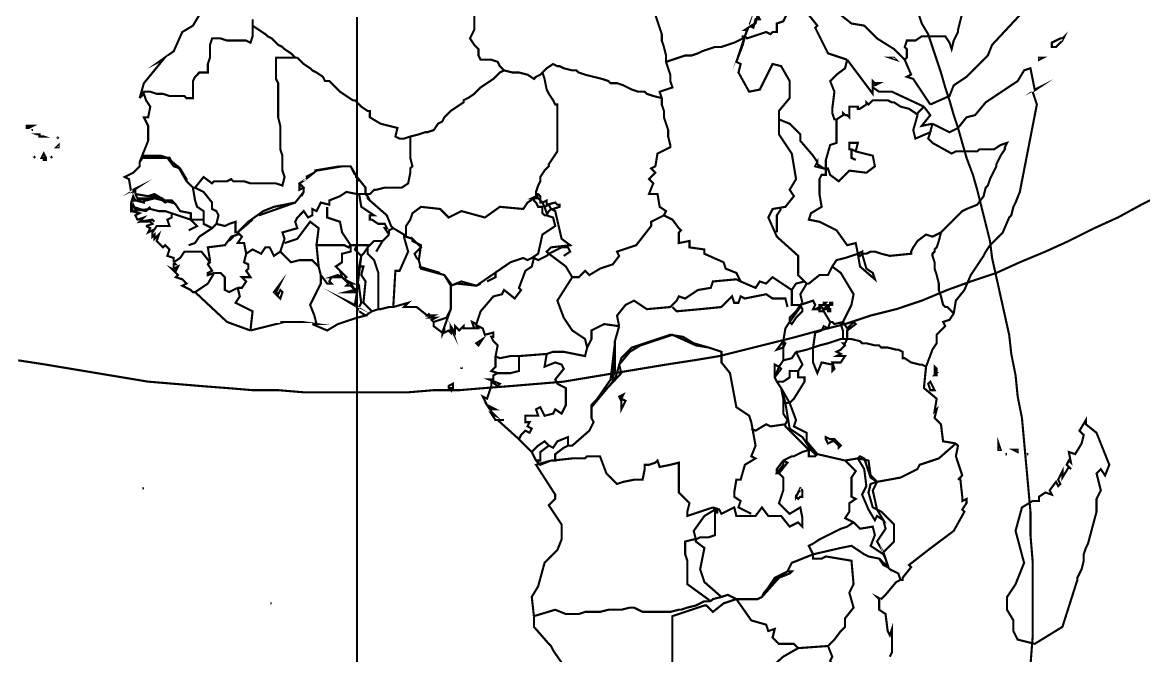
# Model space of a CAD drawing. Extents: x 475 to 2724, y -1 to 2248.
# Drawn here: x 1443 to 1969, y 751 to 1048 of the extents above; entities that cross this region are included whole.
import ezdxf

# ---------------------------------------------------------------- set-up
doc = ezdxf.new("R2010")
doc.units = 0
doc.layers.get('0').update_dxf_attribs({"color": 8, "linetype": 'CONTINUOUS'})

msp = doc.modelspace()

# ---------------------------------------------------------------- linework, layer by layer
at = {"color": 1, "const_width": 1}
for points in [[(1732, 1089), (1731, 1086), (1733, 1083), (1732, 1081), (1732, 1079), (1734, 1076), (1735, 1074), (1735, 1073), (1736, 1070), (1737, 1067), (1738, 1063), (1738, 1060), (1739, 1057), (1740, 1054), (1740, 1051), (1741, 1048), (1742, 1045), (1743, 1042), (1743, 1039), (1744, 1036), (1745, 1032), (1745, 1029)], [(1669, 1025), (1667, 1027), (1666, 1029), (1663, 1030), (1658, 1030), (1657, 1032), (1657, 1035), (1655, 1037), (1653, 1040), (1655, 1044), (1655, 1051), (1654, 1053), (1654, 1056), (1653, 1059), (1650, 1064), (1651, 1065)], [(1745, 1029), (1748, 1030), (1751, 1031), (1754, 1032), (1757, 1032), (1760, 1033), (1762, 1034), (1765, 1035), (1768, 1036), (1771, 1036), (1774, 1037), (1777, 1038), (1779, 1039), (1781, 1040), (1781, 1041), (1782, 1041), (1782, 1041), (1783, 1040), (1786, 1041), (1789, 1042), (1792, 1043), (1794, 1042), (1795, 1043), (1797, 1043), (1797, 1047), (1800, 1048), (1802, 1052)], [(1884, 1052), (1883, 1048), (1882, 1044), (1882, 1043), (1880, 1039), (1879, 1035), (1879, 1035), (1878, 1038), (1876, 1041), (1873, 1041), (1870, 1041), (1868, 1041), (1866, 1041), (1865, 1041), (1862, 1039), (1858, 1039), (1857, 1036), (1858, 1035), (1858, 1031), (1857, 1030)], [(1551, 1046), (1551, 1049)], [(1498, 1012), (1499, 1014), (1500, 1015), (1503, 1015), (1506, 1014), (1509, 1014), (1512, 1013), (1515, 1013), (1516, 1013), (1519, 1013), (1520, 1012), (1523, 1012), (1523, 1015), (1523, 1019), (1523, 1020), (1524, 1022), (1526, 1024), (1530, 1024), (1530, 1024), (1530, 1028), (1531, 1031), (1531, 1034), (1531, 1037), (1532, 1040), (1534, 1040), (1536, 1040), (1539, 1039), (1542, 1039), (1545, 1039), (1548, 1039), (1550, 1038), (1551, 1041), (1551, 1045), (1551, 1046)], [(1551, 1046), (1554, 1044), (1557, 1042), (1558, 1041), (1560, 1040), (1563, 1037), (1565, 1036), (1566, 1035), (1569, 1033), (1571, 1031), (1572, 1031), (1572, 1031)], [(1523, 970), (1524, 970), (1528, 975), (1532, 972), (1533, 973), (1536, 973), (1537, 973), (1539, 973), (1541, 974), (1541, 974), (1542, 973), (1544, 973), (1547, 973), (1550, 972), (1553, 972), (1556, 972), (1559, 972), (1562, 972), (1565, 971), (1566, 975), (1565, 978), (1565, 980), (1565, 982), (1565, 985), (1564, 988), (1564, 989), (1564, 992), (1564, 996), (1564, 999), (1563, 1003), (1563, 1004), (1563, 1007), (1563, 1010), (1563, 1012), (1563, 1014), (1563, 1017), (1563, 1019), (1562, 1021), (1562, 1023), (1562, 1024), (1562, 1027), (1562, 1031), (1563, 1031), (1566, 1031), (1569, 1031), (1572, 1031)], [(1572, 1031), (1575, 1028), (1578, 1026), (1579, 1025), (1581, 1024), (1584, 1022), (1585, 1020), (1587, 1020), (1590, 1017), (1592, 1015), (1592, 1015), (1595, 1013), (1598, 1011), (1599, 1011), (1600, 1010), (1602, 1008), (1605, 1006), (1606, 1006), (1606, 1003), (1611, 1000), (1619, 998), (1618, 994), (1620, 993), (1622, 993), (1625, 994)], [(1743, 1012), (1739, 1013), (1736, 1014), (1735, 1015), (1732, 1015), (1729, 1016), (1727, 1017), (1725, 1018), (1722, 1019), (1719, 1019), (1718, 1020), (1715, 1021), (1711, 1022), (1711, 1022), (1707, 1023), (1704, 1024), (1703, 1025), (1701, 1025), (1697, 1026), (1695, 1027), (1694, 1027), (1692, 1028), (1689, 1026), (1687, 1024)], [(1745, 1029), (1746, 1026), (1747, 1023), (1747, 1020), (1748, 1017), (1745, 1016), (1742, 1015), (1743, 1012)], [(1825, 1002), (1824, 1002), (1823, 1005), (1823, 1007), (1824, 1015), (1822, 1020), (1825, 1023), (1829, 1026), (1830, 1030)], [(1625, 994), (1629, 995), (1632, 996), (1633, 996), (1636, 997), (1638, 1000), (1640, 1001), (1641, 1003), (1643, 1005), (1644, 1006), (1647, 1008), (1650, 1010), (1650, 1011), (1652, 1012), (1655, 1014), (1657, 1016), (1658, 1017), (1661, 1019), (1664, 1021), (1664, 1021), (1667, 1024), (1669, 1025)], [(1687, 1024), (1686, 1023), (1684, 1022), (1683, 1021), (1680, 1023), (1676, 1024), (1676, 1024), (1673, 1024), (1669, 1025), (1669, 1025)], [(1687, 1024), (1688, 1021), (1689, 1016), (1690, 1014), (1692, 1011), (1693, 1009), (1694, 1009), (1694, 1005), (1694, 1002), (1694, 1001), (1694, 998), (1694, 997), (1694, 993), (1694, 990), (1694, 987), (1692, 984), (1690, 981), (1690, 980), (1688, 978), (1686, 975), (1686, 973), (1685, 971), (1684, 968), (1684, 967), (1685, 965)], [(1744, 957), (1745, 959), (1742, 961), (1741, 967), (1737, 967), (1739, 972), (1737, 974), (1740, 977), (1738, 979), (1740, 980), (1741, 986), (1747, 989), (1747, 990), (1746, 994), (1746, 997), (1745, 1000), (1744, 1003), (1744, 1006), (1743, 1009), (1743, 1012)], [(1825, 1002), (1828, 1004), (1828, 1004), (1828, 1005), (1829, 1004), (1830, 1004), (1830, 1004), (1831, 1003), (1831, 1003), (1831, 1005), (1831, 1007), (1831, 1008), (1832, 1008), (1834, 1008), (1835, 1008), (1835, 1007), (1836, 1007), (1839, 1009), (1839, 1010), (1840, 1009), (1840, 1009), (1842, 1011), (1843, 1011), (1845, 1011), (1849, 1011), (1851, 1010), (1852, 1010), (1855, 1008), (1859, 1007), (1862, 1005), (1863, 1004)], [(1863, 1004), (1863, 1005), (1866, 1008)], [(1835, 939), (1834, 944), (1830, 943), (1825, 950), (1817, 954), (1812, 955), (1813, 958), (1818, 961), (1817, 967), (1817, 974), (1818, 976), (1820, 976), (1820, 979), (1820, 983), (1822, 990), (1825, 991), (1825, 1002)], [(1869, 996), (1862, 993), (1861, 997), (1863, 1004)], [(1869, 996), (1870, 1000)], [(1601, 967), (1604, 967), (1606, 967), (1608, 969), (1609, 969), (1613, 970), (1616, 970), (1621, 970), (1624, 972), (1625, 977), (1625, 979), (1626, 980), (1625, 984), (1625, 987), (1625, 990), (1625, 994)], [(1874, 949), (1884, 959), (1886, 960), (1891, 962), (1894, 966), (1895, 970), (1896, 971), (1897, 974), (1899, 978), (1900, 980), (1900, 981), (1902, 985), (1904, 988), (1904, 989), (1905, 991), (1902, 990), (1899, 988), (1896, 988), (1892, 988), (1891, 987), (1888, 987), (1885, 987), (1882, 987), (1881, 987), (1879, 986), (1870, 991), (1868, 993), (1869, 996)], [(1498, 982), (1500, 985), (1508, 985), (1511, 984), (1514, 980), (1517, 979), (1520, 974), (1520, 973), (1523, 970)], [(1523, 970), (1524, 964), (1525, 961), (1528, 959), (1528, 955)], [(1564, 940), (1566, 946), (1565, 949), (1572, 951), (1571, 954), (1572, 956), (1575, 959), (1577, 956), (1579, 957), (1579, 960), (1581, 959), (1583, 963), (1587, 962), (1587, 964), (1592, 966), (1595, 968), (1600, 967), (1601, 967)], [(1496, 967), (1502, 966), (1505, 967), (1510, 964), (1512, 964), (1512, 964), (1513, 963), (1505, 965), (1501, 964), (1500, 964), (1500, 963), (1496, 964), (1495, 964), (1494, 963)], [(1601, 967), (1602, 961), (1608, 957), (1606, 957), (1606, 955), (1607, 955), (1610, 953), (1611, 953), (1613, 953), (1614, 951), (1613, 951), (1615, 948)], [(1622, 947), (1623, 947), (1623, 952), (1625, 955), (1626, 958), (1630, 961), (1639, 960), (1643, 956), (1649, 959), (1660, 956), (1667, 961), (1678, 960), (1680, 963), (1683, 965), (1685, 965)], [(1685, 965), (1686, 964), (1687, 963), (1688, 961)], [(1513, 958), (1510, 959), (1507, 959), (1503, 960), (1503, 960), (1494, 959)], [(1504, 949), (1506, 952), (1512, 952), (1511, 955), (1513, 956), (1513, 958)], [(1528, 955), (1522, 955), (1513, 958)], [(1688, 961), (1689, 958), (1689, 957), (1689, 957), (1692, 956), (1693, 952), (1687, 948), (1685, 939), (1682, 937), (1682, 937), (1683, 937), (1682, 933), (1679, 931), (1676, 923), (1677, 922), (1674, 918), (1669, 922), (1668, 920), (1664, 919), (1658, 912), (1656, 906)], [(1701, 928), (1698, 933), (1690, 939), (1689, 940), (1691, 942), (1700, 943), (1696, 946), (1693, 959), (1691, 960), (1690, 962), (1688, 961)], [(1744, 957), (1738, 954), (1738, 952), (1731, 943), (1722, 940), (1723, 938), (1720, 934), (1714, 932), (1709, 929), (1707, 931), (1704, 928), (1701, 928)], [(1744, 957), (1748, 955), (1751, 951), (1752, 950), (1751, 949), (1751, 944), (1756, 945), (1756, 942), (1763, 941), (1763, 939), (1772, 935), (1773, 932), (1778, 930), (1780, 926)], [(1528, 955), (1528, 953), (1532, 951), (1534, 953), (1538, 952), (1540, 953), (1543, 954), (1543, 949), (1544, 949), (1544, 949), (1546, 947), (1544, 944), (1547, 944), (1548, 939)], [(1615, 948), (1612, 945), (1612, 945), (1608, 945), (1606, 943), (1605, 943)], [(1615, 948), (1615, 950), (1617, 951), (1622, 948), (1622, 947)], [(1617, 914), (1618, 931), (1620, 931), (1624, 940), (1622, 947)], [(1835, 939), (1835, 939), (1836, 938), (1837, 939), (1839, 939), (1841, 940), (1843, 940), (1843, 940), (1846, 939), (1850, 938), (1850, 938), (1860, 939), (1860, 940), (1861, 942), (1863, 945), (1867, 948), (1870, 947), (1874, 949)], [(1874, 949), (1873, 945), (1872, 942), (1871, 941), (1871, 940), (1870, 939), (1870, 938), (1871, 935), (1871, 932), (1872, 929), (1873, 925), (1873, 922), (1874, 919), (1874, 919), (1875, 915), (1876, 914), (1877, 914), (1879, 912), (1880, 911)], [(1564, 940), (1561, 938), (1560, 940), (1559, 942), (1557, 942), (1555, 939), (1551, 941), (1548, 939)], [(1599, 943), (1597, 943), (1596, 942), (1594, 943), (1590, 943), (1589, 943), (1586, 943), (1583, 943), (1581, 943), (1582, 933)], [(1607, 912), (1603, 916), (1604, 926), (1602, 929), (1603, 933), (1601, 933), (1601, 933), (1602, 938), (1602, 938), (1600, 940), (1599, 941), (1600, 943), (1599, 943)], [(1605, 943), (1600, 943), (1599, 943)], [(1605, 943), (1605, 942), (1605, 939), (1608, 936), (1610, 930), (1610, 926), (1610, 923), (1610, 922), (1610, 918), (1610, 913)], [(1533, 930), (1530, 929), (1530, 930), (1532, 931), (1530, 934), (1531, 935), (1527, 940), (1526, 940), (1523, 940), (1519, 940), (1517, 937), (1514, 935)], [(1548, 939), (1547, 935), (1549, 934), (1549, 932), (1548, 931), (1550, 928), (1546, 928), (1548, 926), (1546, 923), (1544, 923)], [(1582, 933), (1579, 936), (1573, 936), (1569, 935), (1564, 940)], [(1823, 933), (1825, 936), (1829, 937), (1832, 938), (1835, 939)], [(1579, 906), (1581, 906), (1580, 910), (1578, 915), (1583, 925), (1583, 929), (1582, 933)], [(1804, 922), (1806, 925), (1810, 926), (1811, 925), (1812, 925), (1817, 929), (1821, 929), (1823, 933)], [(1823, 933), (1827, 930), (1833, 920), (1832, 915), (1828, 907), (1827, 906), (1828, 903), (1828, 899)], [(1533, 930), (1530, 925), (1524, 921)], [(1544, 923), (1540, 921), (1538, 922), (1538, 924), (1538, 928), (1536, 930), (1533, 930)], [(1701, 928), (1694, 917), (1697, 909), (1701, 903), (1707, 899), (1708, 895)], [(1780, 926), (1778, 927), (1767, 926), (1766, 923), (1760, 922), (1754, 918), (1751, 919), (1750, 917), (1747, 914), (1736, 913), (1730, 917), (1726, 915), (1722, 910), (1723, 905)], [(1780, 926), (1787, 923), (1789, 926), (1792, 925), (1795, 928), (1804, 922)], [(1544, 923), (1545, 919), (1543, 916), (1551, 912), (1550, 903)], [(1804, 922), (1804, 915), (1808, 915), (1808, 914), (1803, 907), (1801, 904), (1800, 898), (1800, 895), (1800, 889)], [(1723, 905), (1721, 898), (1721, 897), (1720, 879), (1710, 867), (1710, 862), (1711, 860), (1709, 856), (1701, 849), (1699, 849), (1699, 853), (1694, 851), (1692, 848), (1690, 849)], [(1723, 905), (1716, 906), (1710, 903), (1710, 899), (1708, 895)], [(1708, 895), (1707, 891), (1697, 893), (1695, 893), (1692, 893), (1689, 892)], [(1806, 893), (1807, 893), (1811, 894), (1814, 895), (1814, 895), (1817, 896), (1821, 897), (1824, 898), (1827, 899), (1828, 899)], [(1828, 899), (1829, 899), (1830, 899), (1832, 899), (1836, 898), (1837, 897), (1839, 897), (1843, 896), (1845, 896), (1846, 895), (1849, 895), (1853, 894), (1854, 894), (1856, 893), (1856, 890), (1857, 890), (1860, 888), (1864, 887), (1865, 887), (1867, 886), (1867, 886)], [(1676, 891), (1672, 891), (1667, 890), (1665, 891)], [(1676, 891), (1676, 891), (1676, 887), (1676, 884), (1672, 883), (1669, 883), (1666, 883)], [(1689, 892), (1688, 886), (1693, 888), (1696, 887), (1697, 885), (1693, 880), (1694, 878), (1698, 876), (1698, 868), (1696, 864), (1693, 866), (1692, 864), (1688, 863), (1686, 867), (1684, 866), (1685, 863), (1679, 863), (1679, 860), (1681, 860), (1680, 858), (1682, 857), (1681, 855), (1679, 856), (1677, 854), (1676, 852)], [(1689, 892), (1676, 891)], [(1800, 889), (1798, 886), (1796, 881), (1796, 881), (1797, 879)], [(1800, 889), (1804, 890), (1806, 893)], [(1807, 884), (1809, 887), (1806, 893)], [(1797, 879), (1800, 879), (1803, 881), (1803, 884), (1807, 884)], [(1807, 884), (1807, 881), (1810, 881), (1810, 879), (1805, 871), (1803, 869), (1801, 869)], [(1797, 879), (1799, 876), (1801, 869)], [(1801, 869), (1803, 857), (1809, 853), (1813, 847)], [(1690, 849), (1688, 851), (1685, 849), (1682, 846)], [(1690, 849), (1686, 846), (1686, 846), (1686, 842), (1684, 842)], [(1813, 847), (1812, 847), (1809, 846), (1805, 844), (1804, 844), (1804, 844), (1802, 843), (1800, 842), (1800, 840), (1797, 836), (1798, 836), (1800, 834), (1800, 828), (1798, 822), (1803, 817), (1808, 820), (1809, 815), (1809, 811), (1807, 813), (1803, 811), (1799, 816), (1793, 816), (1790, 820), (1787, 816), (1778, 816), (1777, 820), (1771, 817), (1770, 819), (1767, 820)], [(1813, 847), (1815, 845), (1816, 845), (1829, 842)], [(1844, 832), (1855, 834), (1863, 838), (1864, 840), (1873, 843), (1881, 850)], [(1767, 820), (1755, 816), (1755, 818), (1756, 822), (1751, 827), (1751, 841), (1747, 840), (1742, 839), (1741, 842), (1740, 841), (1737, 840), (1735, 840), (1735, 838), (1734, 833), (1730, 833), (1725, 832), (1722, 831), (1717, 836), (1714, 844), (1712, 844), (1708, 844), (1707, 843), (1704, 843), (1701, 843), (1692, 842), (1691, 842)], [(1833, 813), (1829, 815), (1831, 818), (1831, 822), (1834, 824), (1832, 825), (1832, 834), (1834, 837), (1829, 842)], [(1829, 842), (1835, 843), (1836, 844), (1838, 843), (1841, 834), (1844, 832)], [(1844, 832), (1841, 831), (1840, 827), (1842, 820), (1844, 819), (1846, 818), (1852, 812), (1852, 804), (1847, 799), (1848, 796), (1847, 798), (1841, 802), (1843, 807), (1842, 811), (1836, 810), (1833, 813)], [(1766, 776), (1755, 784), (1755, 785), (1755, 788), (1755, 792), (1755, 795), (1754, 798), (1754, 801), (1754, 804), (1758, 805), (1759, 805), (1761, 806), (1765, 806), (1768, 807), (1768, 819), (1767, 820)], [(1814, 798), (1812, 802), (1814, 803), (1817, 805), (1827, 810), (1830, 811), (1833, 813)], [(1778, 777), (1788, 777), (1790, 778), (1791, 780), (1796, 786), (1802, 790), (1802, 790), (1804, 794), (1814, 798)], [(1814, 798), (1814, 796), (1818, 796), (1820, 797), (1832, 795), (1833, 784), (1831, 780), (1833, 773), (1829, 768), (1829, 764), (1829, 764), (1828, 763), (1827, 762), (1824, 758), (1821, 755)], [(1778, 777), (1774, 779), (1771, 778), (1767, 777), (1766, 776)], [(1766, 776), (1763, 776), (1761, 775), (1759, 774), (1755, 773), (1752, 772), (1751, 772), (1747, 771), (1734, 771), (1730, 773), (1728, 773), (1724, 772), (1722, 772), (1718, 772), (1714, 771), (1711, 771), (1707, 771), (1704, 770), (1700, 770), (1698, 770), (1693, 772), (1683, 769)], [(1778, 777), (1772, 775), (1767, 771), (1764, 774), (1763, 774), (1751, 770), (1748, 769), (1748, 768), (1748, 765), (1748, 762), (1748, 759), (1748, 756), (1748, 752), (1748, 749), (1748, 746), (1745, 745), (1741, 745), (1741, 742), (1741, 739), (1741, 735), (1741, 732), (1741, 729), (1741, 727)], [(1807, 754), (1805, 756), (1798, 756), (1795, 759), (1796, 763), (1793, 762), (1792, 765), (1785, 767), (1778, 777)], [(1807, 754), (1800, 750), (1791, 742), (1789, 737), (1782, 733), (1780, 727), (1769, 725), (1764, 727), (1761, 724), (1759, 720), (1752, 715), (1745, 715), (1747, 721), (1741, 727)], [(1821, 755), (1807, 754)], [(1825, 732), (1826, 742), (1822, 748), (1823, 750), (1821, 755)]]:
    msp.add_lwpolyline(points, dxfattribs=at)
at = {"color": 94, "const_width": 1}
for points in [[(1787, 1092), (1787, 1084), (1791, 1085), (1807, 1071), (1810, 1067), (1817, 1065), (1824, 1059), (1824, 1055), (1827, 1051), (1832, 1047), (1838, 1046), (1844, 1040), (1852, 1035), (1857, 1030)], [(1869, 1009), (1878, 1013), (1880, 1018), (1886, 1022), (1896, 1032), (1898, 1037), (1912, 1052), (1911, 1057), (1914, 1062)], [(1830, 1030), (1821, 1033), (1815, 1045), (1816, 1046), (1812, 1051), (1803, 1055)], [(1526, 1051), (1523, 1046), (1518, 1043), (1514, 1034), (1507, 1029), (1509, 1030), (1500, 1019), (1498, 1012)], [(1931, 1040), (1932, 1041), (1931, 1039), (1930, 1038), (1928, 1036), (1927, 1036), (1926, 1036), (1926, 1037), (1926, 1038), (1926, 1038), (1928, 1039), (1930, 1040), (1931, 1040)], [(1850, 1032), (1850, 1032)], [(1850, 1031), (1852, 1031), (1853, 1030), (1850, 1031)], [(1920, 1031), (1921, 1031), (1922, 1031), (1920, 1030), (1920, 1031)], [(1866, 1008), (1851, 1015), (1845, 1015), (1842, 1017), (1842, 1014), (1830, 1030)], [(1857, 1030), (1860, 1023), (1858, 1022), (1861, 1021), (1869, 1009)], [(1880, 911), (1881, 917), (1885, 922), (1888, 929), (1890, 932), (1894, 938), (1895, 940), (1897, 943), (1900, 946), (1902, 948), (1903, 949), (1906, 956), (1907, 957), (1908, 961), (1909, 963), (1911, 968), (1919, 1009), (1917, 1015), (1920, 1017), (1918, 1016), (1916, 1026), (1913, 1025), (1910, 1020), (1895, 1010), (1890, 1004), (1886, 1003), (1882, 998), (1878, 996), (1870, 1000)], [(1842, 1018), (1842, 1019), (1842, 1019), (1842, 1019), (1842, 1019), (1842, 1020), (1842, 1020), (1842, 1020), (1843, 1019), (1844, 1019), (1845, 1019), (1843, 1018), (1842, 1018)], [(1862, 1015), (1862, 1015)], [(1498, 1012), (1500, 1014), (1501, 1011), (1503, 1008), (1502, 1003), (1500, 1003), (1502, 999), (1502, 992), (1498, 982)], [(1862, 1013), (1862, 1013)], [(1870, 1000), (1865, 999), (1869, 1004), (1866, 1008)], [(1445, 999), (1445, 998), (1446, 998), (1448, 999), (1448, 999), (1448, 999), (1447, 999), (1446, 999), (1445, 999)], [(1447, 997), (1448, 997), (1447, 997)], [(1450, 995), (1451, 995), (1451, 994), (1451, 994), (1451, 994), (1453, 994), (1450, 995)], [(1459, 994), (1460, 993), (1459, 994)], [(1459, 989), (1459, 989), (1460, 989), (1460, 990), (1459, 989)], [(1448, 985), (1449, 984), (1448, 985)], [(1453, 984), (1453, 983), (1453, 983), (1453, 983), (1454, 983), (1454, 983), (1454, 984), (1453, 986), (1453, 986), (1452, 984), (1453, 984)], [(1456, 985), (1457, 984), (1456, 985)], [(1498, 982), (1498, 980), (1495, 977), (1491, 975), (1493, 974), (1494, 968), (1497, 970), (1495, 969), (1495, 968), (1496, 969), (1496, 967)], [(1496, 967), (1497, 965), (1503, 965), (1503, 965), (1496, 964), (1495, 966), (1494, 963)], [(1494, 963), (1494, 960), (1495, 962), (1496, 960), (1501, 959), (1503, 961), (1501, 959), (1495, 961), (1494, 959)], [(1494, 959), (1498, 958), (1496, 957), (1497, 955), (1500, 956), (1498, 954), (1504, 955), (1505, 954), (1504, 955), (1501, 954), (1503, 954), (1504, 953), (1501, 952)], [(1496, 954), (1496, 954)], [(1497, 952), (1497, 952)], [(1498, 955), (1498, 955)], [(1498, 954), (1498, 954)], [(1501, 953), (1501, 953)], [(1501, 952), (1503, 951), (1502, 949), (1504, 950), (1504, 949)], [(1497, 951), (1497, 951)], [(1498, 951), (1498, 951)], [(1498, 951), (1498, 951)], [(1500, 951), (1500, 951)], [(1504, 949), (1504, 947), (1505, 948), (1505, 946), (1507, 948), (1506, 945), (1509, 942), (1510, 943), (1512, 941), (1511, 938), (1514, 937), (1514, 935)], [(1514, 935), (1515, 934), (1514, 934), (1514, 932), (1516, 933), (1515, 931), (1513, 932), (1516, 929), (1515, 928), (1518, 927), (1520, 925), (1518, 924), (1522, 922), (1523, 921), (1524, 921)], [(1516, 926), (1516, 926)], [(1524, 921), (1539, 907), (1550, 903)], [(1617, 914), (1624, 916), (1622, 914), (1628, 914), (1633, 910), (1634, 911), (1633, 910), (1636, 910), (1634, 909), (1637, 909), (1635, 908), (1636, 907), (1636, 905), (1640, 902), (1640, 901), (1641, 903), (1641, 902), (1643, 903), (1644, 902), (1644, 904), (1645, 902), (1644, 905), (1646, 902), (1646, 905), (1646, 903), (1646, 905), (1648, 903), (1650, 905), (1650, 904), (1655, 904), (1654, 907), (1656, 906)], [(1579, 906), (1586, 903), (1591, 906), (1600, 909), (1604, 910), (1601, 912), (1604, 910), (1607, 912)], [(1607, 912), (1610, 913)], [(1610, 913), (1611, 913), (1615, 914), (1617, 914)], [(1867, 886), (1870, 894), (1872, 897), (1872, 901), (1876, 905), (1875, 907), (1878, 908), (1880, 911)], [(1550, 903), (1566, 907), (1564, 907), (1568, 907), (1573, 907), (1574, 907), (1581, 906), (1579, 906)], [(1656, 906), (1656, 904), (1657, 904), (1657, 905), (1659, 904), (1660, 901), (1664, 902), (1664, 900), (1663, 900), (1664, 898), (1666, 896), (1665, 891)], [(1659, 899), (1657, 896), (1656, 897), (1659, 899)], [(1665, 891), (1665, 886), (1663, 884), (1666, 883)], [(1649, 886), (1649, 885), (1649, 886)], [(1881, 850), (1875, 851), (1874, 859), (1871, 862), (1872, 866), (1871, 865), (1872, 871), (1866, 876), (1867, 886)], [(1871, 882), (1871, 882), (1872, 883), (1871, 883), (1871, 883), (1871, 883), (1871, 884), (1871, 884), (1871, 886), (1872, 885), (1872, 885), (1872, 883), (1872, 882), (1871, 882)], [(1666, 883), (1664, 882), (1664, 879), (1664, 880), (1662, 880), (1667, 878), (1666, 877), (1663, 879), (1663, 877), (1661, 871), (1659, 872), (1661, 868), (1663, 866), (1665, 866), (1661, 868), (1663, 865), (1665, 863), (1663, 864), (1665, 861), (1669, 861), (1666, 861), (1676, 852)], [(1868, 878), (1869, 875), (1871, 875), (1869, 879), (1868, 878)], [(1645, 878), (1645, 877), (1645, 876), (1644, 876), (1644, 875), (1644, 875), (1643, 876), (1643, 877), (1645, 878)], [(1905, 778), (1909, 784), (1913, 794), (1909, 809), (1912, 820), (1917, 823), (1920, 823), (1920, 825), (1923, 827), (1926, 826), (1925, 828), (1928, 832), (1929, 830), (1930, 831), (1929, 833), (1931, 837), (1931, 834), (1934, 839), (1935, 838), (1933, 840), (1934, 842), (1935, 841), (1934, 846), (1937, 845), (1940, 850), (1941, 854), (1939, 856), (1942, 861), (1942, 859), (1947, 855), (1953, 840), (1951, 835), (1949, 838), (1947, 836), (1949, 828), (1947, 824), (1947, 818), (1943, 803), (1942, 801), (1941, 798), (1941, 797), (1941, 795), (1940, 791), (1938, 787), (1938, 786), (1931, 764), (1918, 756), (1910, 758), (1908, 762), (1908, 767), (1905, 772), (1905, 778)], [(1676, 852), (1682, 846)], [(1850, 750), (1851, 752), (1851, 763), (1850, 760), (1849, 762), (1848, 770), (1845, 772), (1845, 777), (1844, 778), (1846, 777), (1848, 779), (1853, 785), (1855, 786), (1856, 786), (1856, 787), (1860, 792), (1859, 793), (1868, 800), (1880, 809), (1885, 818), (1884, 819), (1886, 822), (1886, 824), (1884, 823), (1884, 825), (1883, 834), (1882, 833), (1884, 835), (1881, 844), (1882, 849), (1881, 850)], [(1901, 850), (1902, 847), (1901, 847), (1901, 850)], [(1908, 847), (1908, 847), (1909, 847), (1910, 847), (1910, 846), (1908, 847)], [(1691, 842), (1684, 840), (1693, 826), (1693, 824), (1690, 821), (1696, 812), (1696, 805), (1694, 800), (1688, 794), (1685, 783), (1682, 778), (1683, 769)], [(1682, 846), (1684, 842)], [(1684, 842), (1686, 840), (1691, 842)], [(1904, 845), (1905, 845), (1904, 845)], [(1914, 845), (1914, 845), (1914, 845), (1915, 845), (1914, 845)], [(1499, 829), (1500, 829), (1499, 829)], [(1559, 775), (1560, 775), (1559, 775)], [(1683, 769), (1683, 764), (1690, 756), (1691, 755), (1692, 753), (1703, 737)]]:
    msp.add_lwpolyline(points, dxfattribs=at)
at = {"color": 5, "const_width": 1}
for points in [[(1782, 1041), (1784, 1046), (1786, 1045), (1787, 1049), (1789, 1049), (1786, 1055), (1786, 1051), (1788, 1051), (1787, 1047), (1785, 1046), (1782, 1044), (1783, 1044), (1782, 1041)], [(1811, 925), (1807, 929), (1807, 938), (1797, 947), (1793, 956), (1795, 960), (1801, 961), (1805, 966), (1803, 969), (1806, 974), (1804, 986), (1798, 995), (1798, 1006), (1803, 1012), (1803, 1020), (1799, 1027), (1795, 1028), (1789, 1016), (1784, 1015), (1779, 1024), (1780, 1028), (1778, 1029), (1781, 1037)], [(1782, 1041), (1781, 1037), (1782, 1041)], [(1816, 982), (1814, 985), (1808, 992), (1808, 995), (1803, 1000), (1798, 1002)], [(1834, 987), (1832, 988), (1831, 988), (1831, 991), (1835, 991), (1834, 987), (1834, 987)], [(1498, 982), (1500, 985), (1508, 984), (1511, 984), (1517, 979), (1520, 973)], [(1520, 973), (1516, 980), (1514, 980), (1512, 984), (1502, 984), (1499, 984), (1498, 982)], [(1834, 987), (1842, 985), (1843, 980), (1839, 977), (1831, 978), (1826, 973), (1822, 976), (1821, 979), (1820, 979)], [(1834, 983), (1832, 984), (1832, 988)], [(1498, 982), (1498, 982), (1498, 982), (1498, 980)], [(1576, 974), (1581, 978), (1593, 980), (1597, 980), (1600, 975), (1604, 970), (1604, 970), (1604, 968), (1604, 967)], [(1592, 980), (1580, 978)], [(1596, 980), (1593, 980)], [(1599, 976), (1597, 980)], [(1816, 982), (1816, 981), (1819, 979), (1815, 980), (1816, 982)], [(1820, 979), (1819, 979)], [(1523, 970), (1520, 973)], [(1576, 974), (1573, 972), (1575, 970), (1575, 970), (1573, 969), (1573, 972), (1576, 974)], [(1580, 977), (1576, 975)], [(1601, 973), (1600, 975), (1599, 975)], [(1524, 970), (1523, 970)], [(1534, 953), (1535, 957), (1534, 959), (1532, 960), (1532, 963), (1528, 968), (1524, 970)], [(1544, 949), (1549, 954), (1556, 959), (1561, 961), (1571, 963), (1575, 968), (1575, 970)], [(1574, 966), (1575, 968)], [(1604, 968), (1604, 970)], [(1512, 964), (1510, 963), (1506, 966), (1503, 966), (1503, 965)], [(1522, 955), (1522, 956), (1522, 958), (1517, 959), (1515, 962), (1513, 964), (1512, 964)], [(1554, 957), (1571, 963)], [(1604, 967), (1605, 966), (1605, 965), (1606, 964), (1614, 957), (1616, 952), (1617, 951)], [(1606, 964), (1605, 966)], [(1683, 965), (1682, 965), (1684, 966), (1684, 967)], [(1689, 957), (1688, 957), (1687, 958), (1687, 960), (1687, 961), (1685, 961), (1684, 963), (1683, 964), (1683, 965)], [(1684, 967), (1685, 967), (1686, 966), (1686, 965), (1686, 964), (1686, 964)], [(1686, 964), (1686, 963), (1687, 963), (1687, 963)], [(1687, 963), (1689, 964), (1689, 963), (1689, 962), (1693, 963), (1694, 962), (1695, 962), (1695, 961), (1692, 960), (1691, 960)], [(1586, 961), (1586, 956), (1592, 954), (1593, 949), (1597, 943), (1597, 943)], [(1691, 960), (1690, 959), (1689, 957), (1689, 957)], [(1797, 949), (1797, 957), (1799, 960)], [(1521, 950), (1525, 952), (1522, 955)], [(1532, 951), (1534, 953)], [(1544, 949), (1551, 955)], [(1566, 944), (1572, 946), (1578, 954), (1582, 951), (1581, 943), (1581, 943)], [(1521, 943), (1524, 944), (1526, 947), (1532, 951)], [(1530, 934), (1531, 936), (1530, 942), (1538, 943), (1541, 947), (1544, 948), (1544, 949)], [(1542, 947), (1540, 945)], [(1544, 948), (1544, 949)], [(1617, 951), (1622, 948)], [(1622, 948), (1623, 947)], [(1623, 947), (1626, 946)], [(1626, 945), (1630, 943), (1629, 936), (1629, 936), (1628, 937), (1627, 939), (1630, 942), (1626, 946), (1626, 945)], [(1581, 943), (1582, 933)], [(1597, 943), (1597, 940), (1593, 939), (1593, 935), (1590, 933), (1592, 931)], [(1605, 942), (1603, 939), (1602, 938)], [(1606, 943), (1605, 942)], [(1612, 945), (1608, 945), (1606, 943)], [(1609, 940), (1612, 945)], [(1697, 938), (1700, 940), (1699, 942), (1696, 942), (1690, 939)], [(1602, 938), (1601, 933), (1601, 933)], [(1682, 937), (1680, 936), (1678, 937), (1672, 935), (1656, 924), (1649, 926), (1644, 924), (1641, 929), (1630, 932), (1629, 936)], [(1683, 937), (1682, 937)], [(1690, 939), (1689, 938), (1685, 936), (1683, 937)], [(1835, 939), (1837, 940), (1837, 939)], [(1837, 939), (1839, 932), (1842, 930), (1843, 927), (1836, 933), (1835, 939)], [(1582, 933), (1583, 929)], [(1601, 930), (1600, 926), (1601, 924), (1600, 923), (1601, 923), (1602, 916), (1600, 912), (1600, 914), (1595, 917), (1599, 915), (1600, 921), (1598, 921), (1600, 921), (1600, 921), (1595, 921), (1599, 922), (1597, 924), (1595, 924), (1596, 925), (1593, 928), (1588, 928), (1591, 929), (1593, 928), (1592, 931), (1594, 929), (1595, 928), (1594, 927), (1598, 925), (1597, 925), (1599, 922), (1600, 922), (1600, 922), (1601, 930), (1601, 930)], [(1601, 933), (1601, 930)], [(1629, 933), (1639, 930)], [(1583, 929), (1586, 925), (1588, 925), (1587, 926), (1588, 928)], [(1641, 929), (1644, 925), (1644, 913), (1642, 909), (1636, 907)], [(1661, 926), (1665, 928), (1665, 930)], [(1564, 925), (1562, 921), (1563, 920), (1564, 922), (1565, 921), (1564, 918), (1561, 921), (1564, 925)], [(1640, 902), (1644, 913), (1644, 924), (1647, 925), (1656, 924), (1658, 925)], [(1809, 916), (1808, 920), (1811, 925)], [(1750, 917), (1747, 914), (1736, 913), (1730, 917), (1726, 915), (1722, 910), (1723, 905)], [(1802, 914), (1801, 918), (1795, 918), (1792, 920), (1782, 918), (1780, 919), (1779, 916), (1777, 916), (1776, 919), (1773, 916), (1771, 914), (1761, 913), (1750, 912), (1748, 914)], [(1808, 915), (1808, 915), (1809, 916), (1809, 916), (1809, 916), (1808, 915), (1809, 913), (1809, 912), (1806, 909), (1804, 906), (1803, 907)], [(1803, 907), (1803, 907), (1803, 909), (1806, 912), (1808, 915)], [(1815, 913), (1814, 913), (1815, 915), (1814, 917), (1808, 915)], [(1815, 913), (1817, 914), (1817, 915), (1818, 915), (1818, 915), (1818, 915), (1819, 915), (1819, 916), (1819, 916), (1820, 916), (1819, 915), (1820, 915), (1819, 915), (1818, 915), (1817, 914), (1815, 913), (1817, 913), (1816, 913), (1815, 913), (1815, 913)], [(1817, 912), (1817, 913), (1817, 913), (1817, 913), (1818, 914), (1819, 913), (1820, 914), (1820, 915), (1821, 914), (1821, 915), (1821, 915), (1822, 915), (1822, 915), (1822, 916), (1823, 916), (1823, 916), (1823, 915), (1823, 915), (1821, 914), (1821, 914), (1822, 914), (1821, 914), (1821, 913), (1822, 913), (1822, 913), (1822, 913), (1822, 912), (1821, 912), (1821, 913), (1819, 913), (1819, 912), (1819, 912), (1819, 912), (1819, 913), (1818, 912), (1819, 912), (1817, 912)], [(1817, 913), (1816, 913)], [(1822, 907), (1819, 912)], [(1723, 905), (1721, 898)], [(1814, 895), (1815, 902), (1818, 903), (1819, 905), (1821, 904), (1822, 907), (1823, 907), (1824, 906), (1828, 907)], [(1828, 907), (1830, 904), (1833, 907), (1834, 906), (1830, 903), (1830, 900), (1830, 899)], [(1765, 895), (1759, 896), (1748, 901), (1733, 896), (1728, 893), (1723, 887), (1724, 883), (1710, 868), (1710, 862)], [(1785, 817), (1779, 820), (1780, 823), (1777, 825), (1777, 827), (1778, 833), (1780, 833), (1782, 840), (1787, 843), (1785, 844), (1787, 849), (1785, 860), (1784, 863), (1778, 867), (1775, 883), (1771, 888), (1771, 893), (1765, 895), (1758, 897), (1753, 900), (1747, 901), (1729, 895), (1724, 890), (1721, 880), (1720, 881), (1721, 884), (1721, 898)], [(1721, 898), (1721, 897), (1719, 880), (1710, 867), (1710, 862), (1711, 860), (1709, 856), (1701, 849), (1699, 849)], [(1800, 895), (1797, 894), (1800, 898)], [(1800, 898), (1801, 897), (1800, 895)], [(1830, 899), (1829, 897), (1828, 897), (1829, 896), (1827, 894), (1825, 893), (1827, 892), (1825, 891), (1829, 891), (1827, 888), (1823, 888), (1824, 885), (1823, 884), (1823, 887), (1818, 888), (1816, 883), (1814, 888), (1814, 895)], [(1796, 881), (1796, 887), (1798, 886)], [(1798, 886), (1799, 885), (1796, 881)], [(1724, 866), (1724, 870), (1723, 872), (1725, 873), (1724, 871), (1726, 870), (1724, 866)], [(1812, 847), (1801, 858), (1801, 859), (1802, 861), (1800, 864), (1800, 871), (1799, 876)], [(1799, 876), (1803, 869)], [(1803, 869), (1806, 861), (1805, 858), (1811, 855), (1811, 851), (1816, 845)], [(1801, 859), (1794, 858), (1792, 859), (1787, 856), (1785, 857)], [(1820, 853), (1822, 852), (1824, 852), (1825, 851), (1825, 851), (1823, 851), (1823, 851), (1821, 850), (1820, 852), (1820, 852), (1820, 853)], [(1699, 849), (1697, 848), (1693, 845), (1693, 842), (1692, 842)], [(1816, 845), (1815, 844), (1812, 844), (1812, 847)], [(1826, 850), (1827, 849), (1827, 849), (1827, 849), (1827, 849), (1826, 848), (1826, 849), (1825, 850), (1826, 850)], [(1692, 842), (1691, 842)], [(1798, 836), (1797, 836), (1797, 838), (1800, 842)], [(1800, 842), (1802, 841), (1798, 836), (1798, 836)], [(1844, 819), (1847, 814), (1847, 814), (1844, 816), (1843, 814), (1840, 819), (1837, 826), (1839, 830), (1838, 838), (1835, 843)], [(1835, 843), (1840, 842), (1841, 835), (1844, 832)], [(1844, 832), (1842, 828), (1844, 819)], [(1808, 829), (1809, 828), (1809, 827), (1809, 827), (1809, 826), (1809, 825), (1808, 825), (1807, 824), (1806, 825), (1806, 825), (1806, 825), (1807, 827), (1806, 825), (1806, 826), (1806, 825), (1807, 827), (1808, 828), (1807, 827), (1808, 829)], [(1768, 819), (1763, 816), (1758, 809), (1759, 805)], [(1769, 817), (1769, 819), (1768, 819)], [(1847, 814), (1848, 810), (1844, 804), (1847, 799)], [(1759, 805), (1759, 804), (1763, 801), (1761, 791), (1763, 785), (1771, 778)], [(1814, 798), (1827, 801), (1832, 802), (1838, 798), (1840, 797), (1845, 796), (1847, 793), (1849, 792), (1850, 791), (1854, 789), (1855, 786)], [(1802, 790), (1804, 794), (1814, 798)], [(1840, 797), (1845, 796), (1850, 791)], [(1847, 799), (1848, 796)], [(1848, 796), (1849, 792)], [(1790, 778), (1796, 787), (1802, 790)], [(1802, 790), (1804, 790), (1803, 789), (1798, 787), (1790, 778)], [(1771, 778), (1774, 779), (1778, 777)], [(1778, 777), (1788, 777), (1790, 778)]]:
    msp.add_lwpolyline(points, dxfattribs=at)
at = {"color": 7, "const_width": 1}
for points in [[(1916, 746), (1917, 759), (1917, 771), (1917, 783), (1917, 795), (1916, 807), (1916, 818), (1915, 829), (1914, 840), (1913, 851), (1912, 862), (1910, 872), (1909, 882), (1907, 892), (1906, 901), (1904, 910), (1902, 919), (1900, 928), (1898, 937), (1897, 945), (1895, 953), (1893, 961), (1891, 969), (1889, 976), (1886, 984), (1884, 991), (1882, 998), (1880, 1004), (1878, 1011), (1876, 1017), (1874, 1024), (1872, 1030), (1870, 1036), (1868, 1042), (1865, 1047), (1863, 1053)], [(1600, 742), (1600, 753), (1600, 764), (1600, 775), (1600, 786), (1600, 797), (1600, 808), (1600, 819), (1600, 830), (1600, 841), (1600, 852), (1600, 863), (1600, 874), (1600, 885), (1600, 896), (1600, 907), (1600, 918), (1600, 929), (1600, 940), (1600, 951), (1600, 962), (1600, 973), (1600, 984), (1600, 995), (1600, 1006), (1600, 1017), (1600, 1028), (1600, 1039), (1600, 1050)], [(1441, 889), (1454, 887), (1466, 885), (1478, 883), (1490, 881), (1502, 879), (1514, 878), (1526, 877), (1539, 876), (1551, 875), (1563, 875), (1575, 874), (1587, 874), (1600, 874), (1612, 874), (1624, 874), (1636, 875), (1648, 875), (1660, 876), (1673, 877), (1685, 878), (1697, 879), (1709, 881), (1721, 883), (1733, 885), (1745, 887), (1758, 889), (1770, 891), (1782, 894), (1794, 897), (1806, 900), (1817, 903), (1829, 906), (1841, 910), (1853, 913), (1865, 917), (1877, 922), (1888, 926), (1900, 930), (1911, 935), (1923, 940), (1934, 945), (1946, 951), (1957, 956), (1968, 962), (1980, 968)]]:
    msp.add_lwpolyline(points, dxfattribs=at)

doc.saveas('drawing.dxf')
